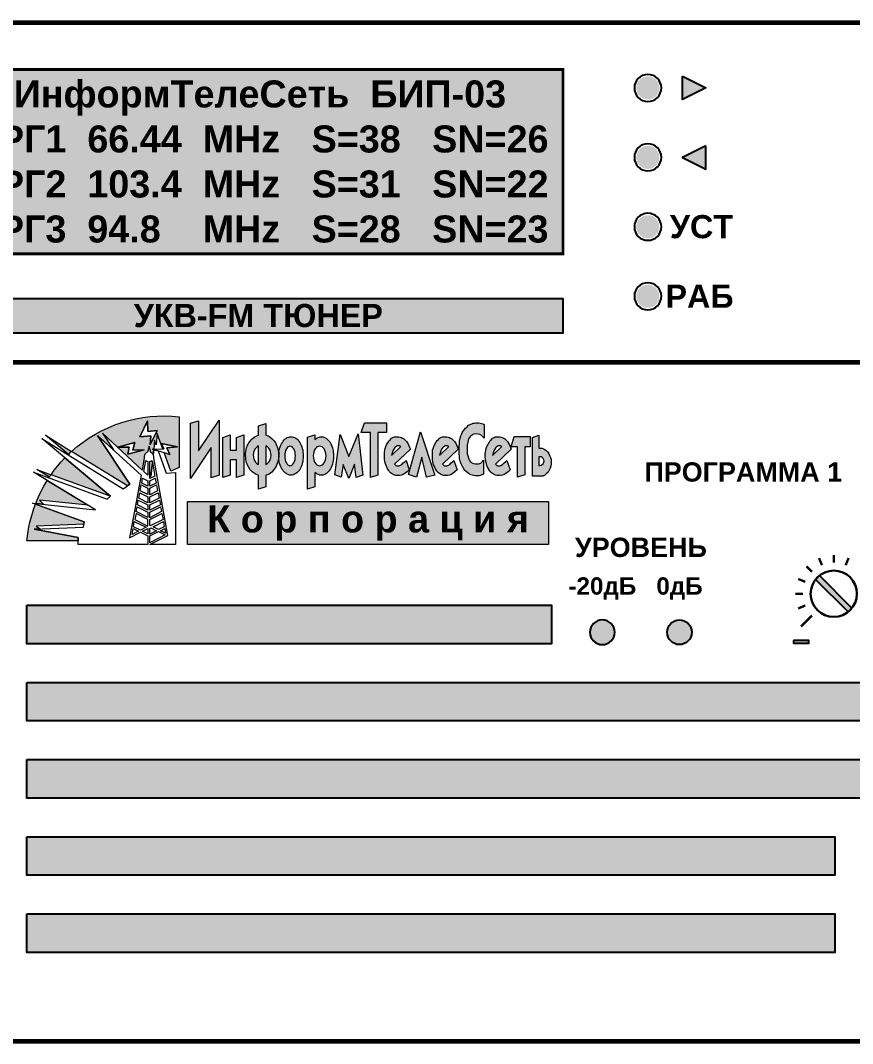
# Model space of a CAD drawing. Header units: millimetres. Extents: x -87434 to 499450, y -468665 to 122144.
# Drawn here: x 105570 to 107368, y 70986 to 73196 of the extents above; entities that cross this region are included whole.
import ezdxf

# ---------------------------------------------------------------- set-up
doc = ezdxf.new("R2010")
doc.units = ezdxf.units.MM
doc.linetypes.add('SOLID', pattern=[0])
doc.layers.add('WIRES', color=7, linetype='SOLID')
doc.styles.add('АРИЭЛЬ', font='txt')

# ---------------------------------------------------------------- blocks, each defined once
blk = doc.blocks.new('*U1230')
h = blk.add_hatch(color=63)
h.set_gradient(color1=(187, 211, 146), color2=(201, 220, 168), rotation=90, one_color=1, tint=0.76, name='INVCYLINDER')
h.paths.add_polyline_path([(42.03, 14.05), (120.03, 14.05), (120.03, 37.95), (42.03, 37.95)])
at = {"true_color": 0x000000}
h = blk.add_hatch(color=18, dxfattribs=at)
edge = h.paths.add_edge_path()
edge.add_arc((131.03, 35.56), 1.5, 0, 180)
edge.add_arc((131.03, 35.56), 1.5, 180, 360)
at = {"lineweight": 25}
h = blk.add_hatch(color=256, dxfattribs=at)
h.dxf.hatch_style = 1
h.paths.add_polyline_path([(135.53, 37.07), (135.53, 34.05), (138.55, 35.56)])
at = {"true_color": 0x000000}
h = blk.add_hatch(color=18, dxfattribs=at)
edge = h.paths.add_edge_path()
edge.add_arc((131.03, 26.56), 1.5, 0, 180)
edge.add_arc((131.03, 26.56), 1.5, 180, 360)
at = {"lineweight": 25}
h = blk.add_hatch(color=256, dxfattribs=at)
h.dxf.hatch_style = 1
h.paths.add_polyline_path([(135.53, 26.56), (138.55, 25.05), (138.55, 28.07)])
at = {"true_color": 0x000000}
h = blk.add_hatch(color=18, dxfattribs=at)
edge = h.paths.add_edge_path()
edge.add_arc((131.03, 17.56), 1.5, 0, 180)
edge.add_arc((131.03, 17.56), 1.5, 180, 360)
h = blk.add_hatch(color=18, dxfattribs=at)
edge = h.paths.add_edge_path()
edge.add_arc((131.03, 8.56), 1.5, 0, 180)
edge.add_arc((131.03, 8.56), 1.5, 180, 360)
at = {"true_color": 0xb3b3b3}
h = blk.add_hatch(color=253, dxfattribs=at)
h.dxf.hatch_style = 1
h.paths.add_polyline_path([(41.03, 8.28), (41.03, 3.79), (120.03, 3.79), (120.03, 8.28)])
at = {"const_width": 0.6}
blk.add_lwpolyline([(0, 0), (482, 0), (482, 44), (0, 44)], close=True, dxfattribs=at)
at = {"lineweight": 25, "const_width": 0.377}
blk.add_lwpolyline([(42.03, 14.05), (120.03, 14.05), (120.03, 37.95), (42.03, 37.95)], close=True, dxfattribs=at)
at = {"color": 18, "true_color": 0x000000}
for points in [[(129.28, 35.56, 1), (132.78, 35.56, 1), (129.28, 35.56)], [(129.28, 26.56, 1), (132.78, 26.56, 1), (129.28, 26.56)], [(129.28, 17.56, 1), (132.78, 17.56, 1), (129.28, 17.56)], [(129.28, 8.56, 1), (132.78, 8.56, 1), (129.28, 8.56)]]:
    blk.add_lwpolyline(points, format="xyb", dxfattribs=at)
at = {"color": 250, "lineweight": 25, "true_color": 0x3b3b3b}
for points in [[(135.53, 37.07), (138.55, 35.56), (138.55, 35.56), (135.53, 34.05)], [(138.55, 28.07), (135.53, 26.56), (135.53, 26.56), (138.55, 25.05)]]:
    blk.add_lwpolyline(points, close=True, dxfattribs=at)
at = {"color": 253, "true_color": 0xb3b3b3}
blk.add_lwpolyline([(41.03, 8.28), (120.03, 8.28), (120.03, 3.79), (41.03, 3.79)], close=True, dxfattribs=at)
at = {"style": 'АРИЭЛЬ'}
for s, insert, char_height, width, attachment_point in [('{\\fArial|b1|i0|c204|p34;     ИнформТелеСеть  БИП-03\\P ПРГ1  66.44  MHz   S=38   SN=26\\P ПРГ2  103.4  MHz   S=31   SN=22\\P ПРГ3  94.8    MHz   S=28   SN=23', (42.03, 26), 3.5, 78, 4), ('{\\fArial|b1|i0|c204|p34;УСТ', (137.98, 17.56), 3, 9.3912, 5), ('{\\fArial|b1|i0|c204|p34;РАБ', (137.73, 8.56), 3, 8.873, 5), ('{\\fArial|b1|i0|c204|p34;УКВ-FM ТЮНЕР', (80.53, 6.04), 3, 79, 5)]:
    blk.add_mtext(s, dxfattribs=dict(at, insert=insert, char_height=char_height, width=width, attachment_point=attachment_point))
blk = doc.blocks.new('*U1231')
blk.add_blockref('*U1230', (0, 0))
blk = doc.blocks.new('*U1241')
h = blk.add_hatch(color=92)
h.set_gradient(color1=(4, 220, 8), color2=(3, 135, 5), rotation=90, one_color=1, tint=0.27, name='INVSPHERICAL')
h.paths.add_polyline_path([(3.2, 1.6, 1), (0, 1.6, 1)])
at = {"color": 92}
blk.add_circle((1.6, 1.6), 1.6, dxfattribs=at)
blk = doc.blocks.new('*U1242')
at = {"layer": 'WIRES', "ltscale": 10}
h = blk.add_hatch(color=256, dxfattribs=at)
h.dxf.hatch_style = 1
h.set_gradient(color1=(184, 50, 5), color2=(251, 135, 96), rotation=45, one_color=1, tint=0.68, name='SPHERICAL')
h.paths.add_polyline_path([(3.2, 1.6, 1), (0, 1.6, 1)])
at = {"color": 32, "true_color": 0xd45d08}
blk.add_circle((1.6, 1.6), 1.6, dxfattribs=at)
blk = doc.blocks.new('*U1246')
h = blk.add_hatch(color=256)
h.dxf.hatch_style = 1
h.paths.add_polyline_path([(3871.34, 3321.57), (3870.85, 3321.05), (3870.39, 3320.51), (3869.96, 3319.96), (3869.55, 3319.39), (3877.22, 3316.59), (3877.24, 3316.59)])
h.paths.add_polyline_path([(3869.05, 3318.65), (3868.62, 3317.92), (3868.24, 3317.19), (3867.89, 3316.43), (3867.56, 3315.67), (3868.57, 3315.56), (3868.05, 3316.1), (3874.32, 3315.45)])
h.paths.add_polyline_path([(3867.53, 3315.56), (3867.32, 3314.99), (3867.13, 3314.42), (3866.97, 3313.82), (3866.8, 3313.22), (3866.67, 3312.62), (3866.56, 3312.02), (3866.48, 3311.43), (3866.39, 3310.8), (3873.06, 3310.8), (3873.06, 3311.26), (3867.35, 3312.32), (3868.16, 3312.35), (3867.62, 3312.73), (3873.79, 3312.98), (3873.85, 3313.27)])
h.paths.add_polyline_path([(3875.59, 3324.48), (3877.65, 3322.6), (3876.21, 3324.78), (3881.35, 3319.99), (3881.62, 3321.57), (3881.62, 3321.7), (3881.62, 3321.81), (3881.65, 3321.89), (3881.7, 3322), (3881.76, 3322.09), (3881.84, 3322.17), (3881.92, 3322.25), (3882.03, 3322.3), (3882.25, 3323.09), (3882.47, 3322.28), (3882.57, 3322.22), (3882.66, 3322.17), (3882.71, 3322.09), (3882.77, 3322), (3882.85, 3322.63), (3882.71, 3322.68), (3882.85, 3322.69), (3882.96, 3323.88), (3883.17, 3323.25), (3883.31, 3324.75), (3884.04, 3322.73), (3884.18, 3322.74), (3883.88, 3323.44), (3885.95, 3323.01), (3884.56, 3322.87), (3884.94, 3322.03), (3884.24, 3322.24), (3885.08, 3319.86), (3886.16, 3320.34), (3886.16, 3326.9), (3885.21, 3326.98), (3884.26, 3327.01), (3883.31, 3326.98), (3882.38, 3326.93), (3881.46, 3326.79), (3880.54, 3326.63), (3879.61, 3326.41), (3878.71, 3326.16), (3877.82, 3325.84), (3876.97, 3325.48), (3876.1, 3325.08), (3875.29, 3324.64), (3874.47, 3324.15), (3873.71, 3323.61), (3872.95, 3323.04), (3872.21, 3322.41), (3879.45, 3317.95), (3879.75, 3318.17)])
h.paths.add_polyline_path([(3878.22, 3322.98), (3880.4, 3323.55), (3880.15, 3322.57), (3881.6, 3322.6), (3879.5, 3322.06), (3879.69, 3322.98)], flags=16)
h.paths.add_polyline_path([(3881.05, 3324.31), (3882.03, 3326.38), (3882.11, 3324.99), (3883.31, 3325.13), (3882.38, 3323.28), (3882.47, 3324.42)], flags=16)
h = blk.add_hatch(color=256)
h.dxf.hatch_style = 1
h.paths.add_polyline_path([(3890.29, 3322.91), (3890.29, 3319), (3891.34, 3319.32), (3891.34, 3326.47), (3888.65, 3322.47), (3888.65, 3326.38), (3887.63, 3326.06), (3887.63, 3318.91)])
h.paths.add_polyline_path([(3894.54, 3324.56), (3893.59, 3324.23), (3893.59, 3322.59), (3892.75, 3322.59), (3892.75, 3324.56), (3891.82, 3324.23), (3891.82, 3319.03), (3892.75, 3319.35), (3892.75, 3321.33), (3893.59, 3321.33), (3893.59, 3319.03), (3894.54, 3319.35)])
h.paths.add_polyline_path([(3898.34, 3319.92), (3898.49, 3320.1), (3898.61, 3320.28), (3898.73, 3320.49), (3898.82, 3320.73), (3898.91, 3320.97), (3898.97, 3321.21), (3899.03, 3321.45), (3899.06, 3321.72), (3899.06, 3321.99), (3899.06, 3322.26), (3899, 3322.53), (3898.91, 3322.88), (3898.79, 3323.21), (3898.64, 3323.54), (3898.43, 3323.81), (3898.19, 3324.05), (3897.95, 3324.26), (3897.68, 3324.41), (3897.38, 3324.53), (3897.38, 3326.03), (3896.43, 3325.73), (3896.43, 3324.53), (3896.22, 3324.44), (3896.01, 3324.35), (3895.83, 3324.23), (3895.65, 3324.08), (3895.5, 3323.93), (3895.35, 3323.75), (3895.2, 3323.54), (3895.08, 3323.33), (3894.99, 3323.12), (3894.9, 3322.88), (3894.84, 3322.65), (3894.78, 3322.38), (3894.75, 3322.14), (3894.75, 3321.87), (3894.78, 3321.6), (3894.81, 3321.33), (3894.9, 3320.97), (3895.02, 3320.61), (3895.2, 3320.31), (3895.38, 3320.04), (3895.62, 3319.77), (3895.86, 3319.59), (3896.13, 3319.41), (3896.43, 3319.32), (3896.43, 3317.5), (3897.38, 3317.8), (3897.38, 3319.32), (3897.59, 3319.38), (3897.8, 3319.47), (3897.98, 3319.59), (3898.16, 3319.74)])
h.paths.add_polyline_path([(3897.38, 3320.7), (3897.38, 3323.12), (3897.59, 3323), (3897.77, 3322.82), (3897.89, 3322.62), (3897.98, 3322.38), (3898.04, 3322.14), (3898.07, 3321.9), (3898.04, 3321.63), (3897.95, 3321.36), (3897.86, 3321.15), (3897.74, 3320.97), (3897.56, 3320.82)], flags=16)
h.paths.add_polyline_path([(3896.43, 3320.7), (3896.22, 3320.85), (3896.07, 3321.03), (3895.92, 3321.21), (3895.83, 3321.45), (3895.77, 3321.69), (3895.74, 3321.96), (3895.77, 3322.23), (3895.86, 3322.47), (3895.95, 3322.68), (3896.1, 3322.85), (3896.25, 3323), (3896.43, 3323.12)], flags=16)
h.paths.add_polyline_path([(3901.78, 3320.07), (3901.87, 3320.25), (3901.96, 3320.43), (3902.05, 3320.64), (3902.11, 3320.85), (3902.17, 3321.09), (3902.2, 3321.33), (3902.23, 3321.57), (3902.23, 3321.84), (3902.23, 3322.08), (3902.2, 3322.32), (3902.17, 3322.56), (3902.11, 3322.79), (3902.05, 3323), (3901.96, 3323.21), (3901.87, 3323.39), (3901.78, 3323.57), (3901.66, 3323.75), (3901.54, 3323.9), (3901.42, 3324.02), (3901.27, 3324.11), (3901.12, 3324.2), (3900.97, 3324.26), (3900.82, 3324.29), (3900.64, 3324.32), (3900.49, 3324.29), (3900.35, 3324.26), (3900.17, 3324.2), (3900.05, 3324.11), (3899.9, 3324.02), (3899.78, 3323.9), (3899.63, 3323.75), (3899.54, 3323.57), (3899.42, 3323.39), (3899.33, 3323.21), (3899.24, 3323), (3899.18, 3322.79), (3899.12, 3322.56), (3899.09, 3322.32), (3899.06, 3322.08), (3899.06, 3321.84), (3899.06, 3321.57), (3899.09, 3321.33), (3899.12, 3321.09), (3899.18, 3320.85), (3899.24, 3320.64), (3899.33, 3320.43), (3899.42, 3320.25), (3899.54, 3320.07), (3899.63, 3319.89), (3899.78, 3319.77), (3899.9, 3319.62), (3900.05, 3319.53), (3900.17, 3319.44), (3900.35, 3319.38), (3900.49, 3319.35), (3900.64, 3319.32), (3900.82, 3319.35), (3900.97, 3319.38), (3901.12, 3319.44), (3901.27, 3319.53), (3901.42, 3319.62), (3901.54, 3319.77), (3901.66, 3319.89)])
h.paths.add_polyline_path([(3900.52, 3320.55), (3900.41, 3320.58), (3900.26, 3320.67), (3900.14, 3320.76), (3900.05, 3320.94), (3899.96, 3321.12), (3899.9, 3321.33), (3899.87, 3321.57), (3899.84, 3321.84), (3899.87, 3322.08), (3899.9, 3322.32), (3899.96, 3322.53), (3900.05, 3322.73), (3900.14, 3322.88), (3900.26, 3323), (3900.41, 3323.06), (3900.52, 3323.09), (3900.67, 3323.06), (3900.82, 3323), (3900.91, 3322.88), (3901.03, 3322.73), (3901.12, 3322.53), (3901.18, 3322.32), (3901.21, 3322.08), (3901.24, 3321.84), (3901.21, 3321.57), (3901.18, 3321.33), (3901.12, 3321.12), (3901.03, 3320.94), (3900.91, 3320.76), (3900.82, 3320.67), (3900.67, 3320.58)], flags=16)
h.paths.add_polyline_path([(3905.52, 3319.8), (3905.64, 3319.98), (3905.76, 3320.13), (3905.85, 3320.34), (3905.94, 3320.55), (3906.03, 3320.76), (3906.09, 3321), (3906.12, 3321.24), (3906.15, 3321.48), (3906.18, 3321.96), (3906.12, 3322.44), (3906.09, 3322.68), (3906.03, 3322.88), (3905.94, 3323.09), (3905.88, 3323.3), (3905.76, 3323.48), (3905.67, 3323.66), (3905.52, 3323.81), (3905.4, 3323.96), (3905.19, 3324.11), (3905.01, 3324.23), (3904.8, 3324.29), (3904.59, 3324.32), (3904.38, 3324.29), (3904.17, 3324.23), (3903.96, 3324.11), (3903.76, 3323.96), (3903.76, 3324.56), (3902.8, 3324.26), (3902.8, 3317.5), (3903.76, 3317.8), (3903.76, 3319.68), (3903.9, 3319.56), (3904.05, 3319.47), (3904.2, 3319.41), (3904.35, 3319.35), (3904.53, 3319.32), (3904.68, 3319.32), (3904.83, 3319.35), (3904.98, 3319.41), (3905.13, 3319.47), (3905.25, 3319.56), (3905.4, 3319.68)])
h.paths.add_polyline_path([(3904.35, 3320.55), (3904.2, 3320.58), (3904.02, 3320.67), (3903.9, 3320.76), (3903.79, 3320.94), (3903.67, 3321.12), (3903.61, 3321.33), (3903.55, 3321.57), (3903.52, 3321.84), (3903.55, 3322.08), (3903.61, 3322.32), (3903.67, 3322.53), (3903.79, 3322.73), (3903.9, 3322.88), (3904.02, 3323), (3904.2, 3323.06), (3904.35, 3323.09), (3904.53, 3323.06), (3904.68, 3323), (3904.83, 3322.88), (3904.95, 3322.73), (3905.04, 3322.53), (3905.13, 3322.32), (3905.16, 3322.08), (3905.19, 3321.84), (3905.16, 3321.57), (3905.13, 3321.33), (3905.04, 3321.12), (3904.95, 3320.94), (3904.83, 3320.76), (3904.68, 3320.67), (3904.53, 3320.58)], flags=16)
h.paths.add_polyline_path([(3909.35, 3324.68), (3908.15, 3321.75), (3907.02, 3324.62), (3906.33, 3319.38), (3907.17, 3319.06), (3907.43, 3320.73), (3908.15, 3318.91), (3908.87, 3320.76), (3909.11, 3319.03), (3909.95, 3319.35)])
h.paths.add_polyline_path([(3911.92, 3324.86), (3913.03, 3324.86), (3913.03, 3326.12), (3910.19, 3326.12), (3909.74, 3324.86), (3910.96, 3324.86), (3910.96, 3319.03), (3911.92, 3319.35)])
h.paths.add_polyline_path([(3916.14, 3322.68), (3916.02, 3322.97), (3915.9, 3323.27), (3915.78, 3323.48), (3915.63, 3323.69), (3915.45, 3323.87), (3915.27, 3324.02), (3915.12, 3324.11), (3914.97, 3324.2), (3914.79, 3324.26), (3914.61, 3324.32), (3914.43, 3324.32), (3914.22, 3324.32), (3914.05, 3324.29), (3913.87, 3324.2), (3913.69, 3324.11), (3913.54, 3323.96), (3913.39, 3323.81), (3913.27, 3323.63), (3913.09, 3323.36), (3912.94, 3323.06), (3912.85, 3322.79), (3912.82, 3322.56), (3912.79, 3322.29), (3912.76, 3322.02), (3912.76, 3321.72), (3912.79, 3321.42), (3912.82, 3321.12), (3912.88, 3320.82), (3912.97, 3320.58), (3913.06, 3320.37), (3913.18, 3320.13), (3913.33, 3319.92), (3913.42, 3319.77), (3913.54, 3319.65), (3913.69, 3319.53), (3913.84, 3319.44), (3913.96, 3319.38), (3914.11, 3319.32), (3914.25, 3319.3), (3914.4, 3319.27), (3914.7, 3319.27), (3914.97, 3319.32), (3915.21, 3319.41), (3915.39, 3319.56), (3915.69, 3319.77), (3915.96, 3320.04), (3915.57, 3321.24), (3915.39, 3321.06), (3915.21, 3320.91), (3915, 3320.73), (3914.76, 3320.58), (3914.64, 3320.52), (3914.49, 3320.52), (3914.37, 3320.52), (3914.25, 3320.58), (3914.16, 3320.67), (3914.08, 3320.76)])
h.paths.add_polyline_path([(3913.66, 3321.87), (3913.75, 3322.2), (3913.87, 3322.5), (3913.99, 3322.71), (3914.11, 3322.91), (3914.19, 3323), (3914.28, 3323.06), (3914.37, 3323.12), (3914.46, 3323.15), (3914.61, 3323.15), (3914.73, 3323.12), (3914.82, 3323.09), (3914.88, 3323.03)], flags=16)
h.paths.add_polyline_path([(3917.46, 3324.95), (3915.9, 3319.41), (3916.92, 3319.06), (3917.6, 3321.66), (3918.23, 3319.06), (3919.31, 3319.32)])
h.paths.add_polyline_path([(3922.33, 3322.68), (3922.24, 3322.97), (3922.12, 3323.27), (3922, 3323.48), (3921.85, 3323.69), (3921.67, 3323.87), (3921.49, 3324.02), (3921.34, 3324.11), (3921.19, 3324.2), (3921.01, 3324.26), (3920.84, 3324.32), (3920.66, 3324.32), (3920.45, 3324.32), (3920.27, 3324.29), (3920.09, 3324.2), (3919.91, 3324.11), (3919.76, 3323.96), (3919.61, 3323.81), (3919.49, 3323.63), (3919.31, 3323.36), (3919.16, 3323.06), (3919.07, 3322.79), (3919.01, 3322.56), (3918.98, 3322.29), (3918.98, 3322.02), (3918.98, 3321.72), (3918.98, 3321.42), (3919.04, 3321.12), (3919.1, 3320.82), (3919.16, 3320.58), (3919.28, 3320.37), (3919.4, 3320.13), (3919.52, 3319.92), (3919.64, 3319.77), (3919.76, 3319.65), (3919.91, 3319.53), (3920.03, 3319.44), (3920.18, 3319.38), (3920.33, 3319.32), (3920.48, 3319.3), (3920.63, 3319.27), (3920.93, 3319.27), (3921.19, 3319.32), (3921.4, 3319.41), (3921.61, 3319.56), (3921.91, 3319.77), (3922.18, 3320.04), (3921.76, 3321.24), (3921.58, 3321.06), (3921.4, 3320.91), (3921.22, 3320.73), (3920.98, 3320.58), (3920.84, 3320.52), (3920.72, 3320.52), (3920.57, 3320.52), (3920.48, 3320.58), (3920.39, 3320.67), (3920.3, 3320.76)])
h.paths.add_polyline_path([(3919.88, 3321.87), (3919.97, 3322.2), (3920.09, 3322.5), (3920.18, 3322.71), (3920.33, 3322.91), (3920.42, 3323), (3920.51, 3323.06), (3920.6, 3323.12), (3920.69, 3323.15), (3920.84, 3323.15), (3920.95, 3323.12), (3921.04, 3323.09), (3921.1, 3323.03)], flags=16)
h.paths.add_polyline_path([(3925.62, 3321.27), (3925.47, 3321.09), (3925.29, 3320.94), (3925.14, 3320.85), (3924.96, 3320.79), (3924.72, 3320.79), (3924.51, 3320.79), (3924.31, 3320.85), (3924.1, 3320.91), (3924.01, 3321), (3923.89, 3321.09), (3923.83, 3321.21), (3923.74, 3321.33), (3923.65, 3321.57), (3923.56, 3321.87), (3923.5, 3322.11), (3923.47, 3322.35), (3923.47, 3322.59), (3923.47, 3322.82), (3923.5, 3323.21), (3923.56, 3323.6), (3923.62, 3323.81), (3923.68, 3324.02), (3923.8, 3324.2), (3923.92, 3324.38), (3924.01, 3324.47), (3924.13, 3324.53), (3924.22, 3324.59), (3924.34, 3324.65), (3924.6, 3324.68), (3924.87, 3324.65), (3925.11, 3324.59), (3925.32, 3324.5), (3925.5, 3324.32), (3925.68, 3324.11), (3925.68, 3325.88), (3925.5, 3325.97), (3925.35, 3326.03), (3925.17, 3326.09), (3924.96, 3326.12), (3924.78, 3326.12), (3924.6, 3326.12), (3924.42, 3326.09), (3924.25, 3326.06), (3924.1, 3326), (3923.95, 3325.94), (3923.68, 3325.79), (3923.47, 3325.61), (3923.26, 3325.43), (3923.08, 3325.19), (3922.9, 3324.95), (3922.78, 3324.68), (3922.66, 3324.41), (3922.57, 3324.11), (3922.51, 3323.75), (3922.48, 3323.42), (3922.45, 3323.06), (3922.45, 3322.71), (3922.45, 3322.41), (3922.45, 3322.08), (3922.48, 3321.78), (3922.51, 3321.48), (3922.6, 3321.15), (3922.72, 3320.79), (3922.87, 3320.46), (3923.05, 3320.16), (3923.2, 3319.95), (3923.38, 3319.77), (3923.56, 3319.62), (3923.77, 3319.47), (3923.95, 3319.38), (3924.13, 3319.32), (3924.34, 3319.3), (3924.51, 3319.24), (3924.78, 3319.24), (3925.05, 3319.24), (3925.32, 3319.35), (3925.62, 3319.47)])
h.paths.add_polyline_path([(3929.06, 3320.04), (3928.64, 3321.24), (3928.46, 3321.06), (3928.28, 3320.91), (3928.07, 3320.73), (3927.86, 3320.58), (3927.72, 3320.52), (3927.6, 3320.52), (3927.45, 3320.52), (3927.33, 3320.58), (3927.24, 3320.67), (3927.18, 3320.76), (3929.21, 3322.68), (3929.12, 3322.97), (3928.97, 3323.27), (3928.85, 3323.48), (3928.7, 3323.69), (3928.55, 3323.87), (3928.37, 3324.02), (3928.22, 3324.11), (3928.04, 3324.2), (3927.89, 3324.26), (3927.72, 3324.32), (3927.51, 3324.32), (3927.33, 3324.32), (3927.12, 3324.29), (3926.97, 3324.2), (3926.79, 3324.11), (3926.64, 3323.96), (3926.49, 3323.81), (3926.37, 3323.63), (3926.19, 3323.36), (3926.04, 3323.06), (3925.95, 3322.79), (3925.89, 3322.56), (3925.86, 3322.29), (3925.83, 3322.02), (3925.83, 3321.72), (3925.86, 3321.42), (3925.89, 3321.12), (3925.98, 3320.82), (3926.04, 3320.58), (3926.13, 3320.37), (3926.25, 3320.13), (3926.4, 3319.92), (3926.52, 3319.77), (3926.64, 3319.65), (3926.76, 3319.53), (3926.91, 3319.44), (3927.06, 3319.38), (3927.18, 3319.32), (3927.33, 3319.3), (3927.48, 3319.27), (3927.77, 3319.27), (3928.07, 3319.32), (3928.28, 3319.41), (3928.49, 3319.56), (3928.79, 3319.77)])
h.paths.add_polyline_path([(3926.76, 3321.87), (3926.85, 3322.2), (3926.94, 3322.5), (3927.06, 3322.71), (3927.21, 3322.91), (3927.27, 3323), (3927.36, 3323.06), (3927.45, 3323.12), (3927.57, 3323.15), (3927.69, 3323.15), (3927.83, 3323.12), (3927.89, 3323.09), (3927.98, 3323.03)], flags=16)
h.paths.add_polyline_path([(3930.98, 3323), (3931.66, 3323), (3931.66, 3324.35), (3929.57, 3324.35), (3929.18, 3323), (3930.02, 3323), (3930.02, 3319.09), (3930.98, 3319.38)])
h.paths.add_polyline_path([(3933.97, 3319.74), (3934.12, 3319.98), (3934.24, 3320.22), (3934.33, 3320.49), (3934.39, 3320.79), (3934.39, 3321.06), (3934.36, 3321.36), (3934.3, 3321.63), (3934.18, 3321.9), (3934.06, 3322.14), (3933.88, 3322.35), (3933.67, 3322.56), (3933.46, 3322.71), (3933.19, 3322.85), (3932.77, 3322.85), (3932.77, 3324.5), (3931.96, 3324.23), (3931.96, 3319.21), (3933.31, 3319.21), (3933.55, 3319.35), (3933.76, 3319.53)])
h.paths.add_polyline_path([(3932.77, 3320.58), (3932.77, 3321.72), (3932.92, 3321.72), (3933.1, 3321.69), (3933.22, 3321.6), (3933.34, 3321.48), (3933.43, 3321.33), (3933.46, 3321.15), (3933.43, 3321), (3933.34, 3320.82), (3933.22, 3320.7), (3933.1, 3320.61), (3932.92, 3320.58)], flags=16)
h = blk.add_hatch(color=256)
h.dxf.hatch_style = 1
h.paths.add_polyline_path([(3868.84, 3324.51), (3871.81, 3322.03), (3872, 3322.22), (3872.21, 3322.41)])
h.paths.add_polyline_path([(3867.7, 3320.07), (3869.33, 3319.09), (3869.44, 3319.26), (3869.55, 3319.39)])
h = blk.add_hatch(color=256)
h.dxf.hatch_style = 1
h.paths.add_polyline_path([(3934.02, 3310.34), (3887.25, 3310.34), (3887.25, 3315.91), (3934.02, 3315.91)])
at = {"lineweight": 0}
for points in [[(3886.16, 3320.34), (3885.08, 3319.86), (3884.23, 3322.25), (3884.94, 3322.03), (3884.56, 3322.87), (3885.95, 3323.01), (3883.88, 3323.44), (3884.18, 3322.74), (3884.04, 3322.71), (3883.31, 3324.75), (3883.17, 3323.25), (3882.96, 3323.88), (3882.85, 3322.68), (3882.71, 3322.68), (3882.85, 3322.63), (3882.77, 3322), (3882.71, 3322.09), (3882.66, 3322.17), (3882.57, 3322.22), (3882.47, 3322.28), (3882.25, 3323.09), (3882.03, 3322.3), (3881.92, 3322.25), (3881.84, 3322.17), (3881.76, 3322.09), (3881.7, 3322), (3881.65, 3321.89), (3881.62, 3321.81), (3881.62, 3321.7), (3881.62, 3321.57), (3881.35, 3319.99), (3876.21, 3324.78), (3877.65, 3322.6), (3875.59, 3324.48), (3879.75, 3318.17), (3879.45, 3317.95), (3872.21, 3322.41), (3872.95, 3323.04), (3873.71, 3323.61), (3874.47, 3324.15), (3875.29, 3324.64), (3876.1, 3325.08), (3876.97, 3325.48), (3877.82, 3325.84), (3878.71, 3326.16), (3879.61, 3326.41), (3880.54, 3326.63), (3881.46, 3326.79), (3882.38, 3326.93), (3883.31, 3326.98), (3884.26, 3327.01), (3885.21, 3326.98), (3886.16, 3326.9), (3886.16, 3320.34)], [(3882.38, 3323.28), (3882.47, 3324.42), (3881.05, 3324.31), (3882.03, 3326.38), (3882.11, 3324.99), (3883.31, 3325.13), (3882.38, 3323.28)], [(3882.11, 3324.99), (3882.03, 3326.38), (3881.05, 3324.31), (3882.47, 3324.42), (3882.38, 3323.28), (3883.31, 3325.13), (3882.11, 3324.99)], [(3891.34, 3319.32), (3890.29, 3319), (3890.29, 3322.91), (3887.63, 3318.91), (3887.63, 3326.06), (3888.65, 3326.38), (3888.65, 3322.47), (3891.34, 3326.47), (3891.34, 3319.32)], [(3897.38, 3317.8), (3896.43, 3317.5), (3896.43, 3319.32), (3896.13, 3319.41), (3895.86, 3319.59), (3895.62, 3319.77), (3895.38, 3320.04), (3895.2, 3320.31), (3895.02, 3320.61), (3894.9, 3320.97), (3894.81, 3321.33), (3894.78, 3321.6), (3894.75, 3321.87), (3894.75, 3322.14), (3894.78, 3322.38), (3894.84, 3322.65), (3894.9, 3322.88), (3894.99, 3323.12), (3895.08, 3323.33), (3895.2, 3323.54), (3895.35, 3323.75), (3895.5, 3323.93), (3895.65, 3324.08), (3895.83, 3324.23), (3896.01, 3324.35), (3896.22, 3324.44), (3896.43, 3324.53), (3896.43, 3325.73), (3897.38, 3326.03), (3897.38, 3324.53), (3897.68, 3324.41), (3897.95, 3324.26), (3898.19, 3324.05), (3898.43, 3323.81), (3898.64, 3323.54), (3898.79, 3323.21), (3898.91, 3322.88), (3899, 3322.53), (3899.06, 3322.26), (3899.06, 3321.99), (3899.06, 3321.72), (3899.03, 3321.45), (3898.97, 3321.21), (3898.91, 3320.97), (3898.82, 3320.73), (3898.73, 3320.49), (3898.61, 3320.28), (3898.49, 3320.1), (3898.34, 3319.92), (3898.16, 3319.74), (3897.98, 3319.59), (3897.8, 3319.47), (3897.59, 3319.38), (3897.38, 3319.32), (3897.38, 3317.8)], [(3911.92, 3319.35), (3910.96, 3319.03), (3910.96, 3324.86), (3909.74, 3324.86), (3910.19, 3326.12), (3913.03, 3326.12), (3913.03, 3324.86), (3911.92, 3324.86), (3911.92, 3319.35)], [(3925.62, 3319.47), (3925.32, 3319.35), (3925.05, 3319.24), (3924.78, 3319.24), (3924.51, 3319.24), (3924.34, 3319.3), (3924.13, 3319.32), (3923.95, 3319.38), (3923.77, 3319.47), (3923.56, 3319.62), (3923.38, 3319.77), (3923.2, 3319.95), (3923.05, 3320.16), (3922.87, 3320.46), (3922.72, 3320.79), (3922.6, 3321.15), (3922.51, 3321.48), (3922.48, 3321.78), (3922.45, 3322.08), (3922.45, 3322.41), (3922.45, 3322.71), (3922.45, 3323.06), (3922.48, 3323.42), (3922.51, 3323.75), (3922.57, 3324.11), (3922.66, 3324.41), (3922.78, 3324.68), (3922.9, 3324.95), (3923.08, 3325.19), (3923.26, 3325.43), (3923.47, 3325.61), (3923.68, 3325.79), (3923.95, 3325.94), (3924.1, 3326), (3924.25, 3326.06), (3924.42, 3326.09), (3924.6, 3326.12), (3924.78, 3326.12), (3924.96, 3326.12), (3925.17, 3326.09), (3925.35, 3326.03), (3925.5, 3325.97), (3925.68, 3325.88), (3925.68, 3324.11), (3925.5, 3324.32), (3925.32, 3324.5), (3925.11, 3324.59), (3924.87, 3324.65), (3924.6, 3324.68), (3924.34, 3324.65), (3924.22, 3324.59), (3924.13, 3324.53), (3924.01, 3324.47), (3923.92, 3324.38), (3923.8, 3324.2), (3923.68, 3324.02), (3923.62, 3323.81), (3923.56, 3323.6), (3923.5, 3323.21), (3923.47, 3322.82), (3923.47, 3322.59), (3923.47, 3322.35), (3923.5, 3322.11), (3923.56, 3321.87), (3923.65, 3321.57), (3923.74, 3321.33), (3923.83, 3321.21), (3923.89, 3321.09), (3924.01, 3321), (3924.1, 3320.91), (3924.31, 3320.85), (3924.51, 3320.79), (3924.72, 3320.79), (3924.96, 3320.79), (3925.14, 3320.85), (3925.29, 3320.94), (3925.47, 3321.09), (3925.62, 3321.27), (3925.62, 3319.47)], [(3879.72, 3311.21), (3881.13, 3311.94), (3882.09, 3311.45), (3882.09, 3310.34), (3873.06, 3310.34), (3873.06, 3311.26), (3867.35, 3312.32), (3873.74, 3312.57), (3873.85, 3313.27), (3867.16, 3315.69), (3875.31, 3314.85), (3867.29, 3319.72), (3876.81, 3316.24), (3877.24, 3316.59), (3868.35, 3324.1), (3878.88, 3317.54), (3879.75, 3318.17), (3875.59, 3324.48), (3881.22, 3319.31), (3879.72, 3311.21)], [(3872.21, 3322.41), (3872, 3322.22), (3871.81, 3322.03), (3868.84, 3324.51), (3872.21, 3322.41)], [(3892.75, 3319.35), (3891.82, 3319.03), (3891.82, 3324.23), (3892.75, 3324.56), (3892.75, 3322.59), (3893.59, 3322.59), (3893.59, 3324.23), (3894.54, 3324.56), (3894.54, 3319.35), (3893.59, 3319.03), (3893.59, 3321.33), (3892.75, 3321.33), (3892.75, 3319.35)], [(3899.06, 3321.84), (3899.06, 3322.08), (3899.09, 3322.32), (3899.12, 3322.56), (3899.18, 3322.79), (3899.24, 3323), (3899.33, 3323.21), (3899.42, 3323.39), (3899.54, 3323.57), (3899.63, 3323.75), (3899.78, 3323.9), (3899.9, 3324.02), (3900.05, 3324.11), (3900.17, 3324.2), (3900.35, 3324.26), (3900.49, 3324.29), (3900.64, 3324.32), (3900.82, 3324.29), (3900.97, 3324.26), (3901.12, 3324.2), (3901.27, 3324.11), (3901.42, 3324.02), (3901.54, 3323.9), (3901.66, 3323.75), (3901.78, 3323.57), (3901.87, 3323.39), (3901.96, 3323.21), (3902.05, 3323), (3902.11, 3322.79), (3902.17, 3322.56), (3902.2, 3322.32), (3902.23, 3322.08), (3902.23, 3321.84), (3902.23, 3321.57), (3902.2, 3321.33), (3902.17, 3321.09), (3902.11, 3320.85), (3902.05, 3320.64), (3901.96, 3320.43), (3901.87, 3320.25), (3901.78, 3320.07), (3901.66, 3319.89), (3901.54, 3319.77), (3901.42, 3319.62), (3901.27, 3319.53), (3901.12, 3319.44), (3900.97, 3319.38), (3900.82, 3319.35), (3900.64, 3319.32), (3900.49, 3319.35), (3900.35, 3319.38), (3900.17, 3319.44), (3900.05, 3319.53), (3899.9, 3319.62), (3899.78, 3319.77), (3899.63, 3319.89), (3899.54, 3320.07), (3899.42, 3320.25), (3899.33, 3320.43), (3899.24, 3320.64), (3899.18, 3320.85), (3899.12, 3321.09), (3899.09, 3321.33), (3899.06, 3321.57), (3899.06, 3321.84)], [(3903.76, 3317.8), (3902.8, 3317.5), (3902.8, 3324.26), (3903.76, 3324.56), (3903.76, 3323.96), (3903.96, 3324.11), (3904.17, 3324.23), (3904.38, 3324.29), (3904.59, 3324.32), (3904.8, 3324.29), (3905.01, 3324.23), (3905.19, 3324.11), (3905.4, 3323.96), (3905.52, 3323.81), (3905.67, 3323.66), (3905.76, 3323.48), (3905.88, 3323.3), (3905.94, 3323.09), (3906.03, 3322.88), (3906.09, 3322.68), (3906.12, 3322.44), (3906.18, 3321.96), (3906.15, 3321.48), (3906.12, 3321.24), (3906.09, 3321), (3906.03, 3320.76), (3905.94, 3320.55), (3905.85, 3320.34), (3905.76, 3320.13), (3905.64, 3319.98), (3905.52, 3319.8), (3905.4, 3319.68), (3905.25, 3319.56), (3905.13, 3319.47), (3904.98, 3319.41), (3904.83, 3319.35), (3904.68, 3319.32), (3904.53, 3319.32), (3904.35, 3319.35), (3904.2, 3319.41), (3904.05, 3319.47), (3903.9, 3319.56), (3903.76, 3319.68), (3903.76, 3317.8)], [(3909.95, 3319.35), (3909.11, 3319.03), (3908.87, 3320.76), (3908.15, 3318.91), (3907.43, 3320.73), (3907.17, 3319.06), (3906.33, 3319.38), (3907.02, 3324.62), (3908.15, 3321.75), (3909.35, 3324.68), (3909.95, 3319.35)], [(3915.57, 3321.24), (3915.96, 3320.04), (3915.69, 3319.77), (3915.39, 3319.56), (3915.21, 3319.41), (3914.97, 3319.32), (3914.7, 3319.27), (3914.4, 3319.27), (3914.25, 3319.3), (3914.11, 3319.32), (3913.96, 3319.38), (3913.84, 3319.44), (3913.69, 3319.53), (3913.54, 3319.65), (3913.42, 3319.77), (3913.33, 3319.92), (3913.18, 3320.13), (3913.06, 3320.37), (3912.97, 3320.58), (3912.88, 3320.82), (3912.82, 3321.12), (3912.79, 3321.42), (3912.76, 3321.72), (3912.76, 3322.02), (3912.79, 3322.29), (3912.82, 3322.56), (3912.85, 3322.79), (3912.94, 3323.06), (3913.09, 3323.36), (3913.27, 3323.63), (3913.39, 3323.81), (3913.54, 3323.96), (3913.69, 3324.11), (3913.87, 3324.2), (3914.05, 3324.29), (3914.22, 3324.32), (3914.43, 3324.32), (3914.61, 3324.32), (3914.79, 3324.26), (3914.97, 3324.2), (3915.12, 3324.11), (3915.27, 3324.02), (3915.45, 3323.87), (3915.63, 3323.69), (3915.78, 3323.48), (3915.9, 3323.27), (3916.02, 3322.97), (3916.14, 3322.68), (3914.08, 3320.76), (3914.16, 3320.67), (3914.25, 3320.58), (3914.37, 3320.52), (3914.49, 3320.52), (3914.64, 3320.52), (3914.76, 3320.58), (3915, 3320.73), (3915.21, 3320.91), (3915.39, 3321.06), (3915.57, 3321.24)], [(3916.92, 3319.06), (3915.9, 3319.41), (3917.46, 3324.95), (3919.31, 3319.32), (3918.23, 3319.06), (3917.6, 3321.66), (3916.92, 3319.06)], [(3920.3, 3320.76), (3920.39, 3320.67), (3920.48, 3320.58), (3920.57, 3320.52), (3920.72, 3320.52), (3920.84, 3320.52), (3920.98, 3320.58), (3921.22, 3320.73), (3921.4, 3320.91), (3921.58, 3321.06), (3921.76, 3321.24), (3922.18, 3320.04), (3921.91, 3319.77), (3921.61, 3319.56), (3921.4, 3319.41), (3921.19, 3319.32), (3920.93, 3319.27), (3920.63, 3319.27), (3920.48, 3319.3), (3920.33, 3319.32), (3920.18, 3319.38), (3920.03, 3319.44), (3919.91, 3319.53), (3919.76, 3319.65), (3919.64, 3319.77), (3919.52, 3319.92), (3919.4, 3320.13), (3919.28, 3320.37), (3919.16, 3320.58), (3919.1, 3320.82), (3919.04, 3321.12), (3918.98, 3321.42), (3918.98, 3321.72), (3918.98, 3322.02), (3918.98, 3322.29), (3919.01, 3322.56), (3919.07, 3322.79), (3919.16, 3323.06), (3919.31, 3323.36), (3919.49, 3323.63), (3919.61, 3323.81), (3919.76, 3323.96), (3919.91, 3324.11), (3920.09, 3324.2), (3920.27, 3324.29), (3920.45, 3324.32), (3920.66, 3324.32), (3920.84, 3324.32), (3921.01, 3324.26), (3921.19, 3324.2), (3921.34, 3324.11), (3921.49, 3324.02), (3921.67, 3323.87), (3921.85, 3323.69), (3922, 3323.48), (3922.12, 3323.27), (3922.24, 3322.97), (3922.33, 3322.68), (3920.3, 3320.76)], [(3927.18, 3320.76), (3927.24, 3320.67), (3927.33, 3320.58), (3927.45, 3320.52), (3927.6, 3320.52), (3927.72, 3320.52), (3927.86, 3320.58), (3928.07, 3320.73), (3928.28, 3320.91), (3928.46, 3321.06), (3928.64, 3321.24), (3929.06, 3320.04), (3928.79, 3319.77), (3928.49, 3319.56), (3928.28, 3319.41), (3928.07, 3319.32), (3927.77, 3319.27), (3927.48, 3319.27), (3927.33, 3319.3), (3927.18, 3319.32), (3927.06, 3319.38), (3926.91, 3319.44), (3926.76, 3319.53), (3926.64, 3319.65), (3926.52, 3319.77), (3926.4, 3319.92), (3926.25, 3320.13), (3926.13, 3320.37), (3926.04, 3320.58), (3925.98, 3320.82), (3925.89, 3321.12), (3925.86, 3321.42), (3925.83, 3321.72), (3925.83, 3322.02), (3925.86, 3322.29), (3925.89, 3322.56), (3925.95, 3322.79), (3926.04, 3323.06), (3926.19, 3323.36), (3926.37, 3323.63), (3926.49, 3323.81), (3926.64, 3323.96), (3926.79, 3324.11), (3926.97, 3324.2), (3927.12, 3324.29), (3927.33, 3324.32), (3927.51, 3324.32), (3927.72, 3324.32), (3927.89, 3324.26), (3928.04, 3324.2), (3928.22, 3324.11), (3928.37, 3324.02), (3928.55, 3323.87), (3928.7, 3323.69), (3928.85, 3323.48), (3928.97, 3323.27), (3929.12, 3322.97), (3929.21, 3322.68), (3927.18, 3320.76)], [(3930.98, 3319.38), (3930.02, 3319.09), (3930.02, 3323), (3929.18, 3323), (3929.57, 3324.35), (3931.66, 3324.35), (3931.66, 3323), (3930.98, 3323), (3930.98, 3319.38)], [(3934.39, 3321.06), (3934.39, 3320.79), (3934.33, 3320.49), (3934.24, 3320.22), (3934.12, 3319.98), (3933.97, 3319.74), (3933.76, 3319.53), (3933.55, 3319.35), (3933.31, 3319.21), (3931.96, 3319.21), (3931.96, 3324.23), (3932.77, 3324.5), (3932.77, 3322.85), (3933.19, 3322.85), (3933.46, 3322.71), (3933.67, 3322.56), (3933.88, 3322.35), (3934.06, 3322.14), (3934.18, 3321.9), (3934.3, 3321.63), (3934.36, 3321.36), (3934.39, 3321.06)], [(3879.5, 3322.06), (3879.69, 3322.98), (3878.22, 3322.98), (3880.4, 3323.55), (3880.15, 3322.57), (3881.6, 3322.6), (3879.5, 3322.06)], [(3880.15, 3322.57), (3880.4, 3323.55), (3878.22, 3322.98), (3879.69, 3322.98), (3879.5, 3322.06), (3881.6, 3322.6), (3880.15, 3322.57)], [(3884.94, 3322.03), (3882.71, 3322.68), (3884.18, 3322.74), (3883.88, 3323.44), (3885.95, 3323.01), (3884.56, 3322.87), (3884.94, 3322.03)], [(3884.94, 3322.03), (3882.71, 3322.68), (3884.18, 3322.74), (3883.88, 3323.44), (3885.95, 3323.01), (3884.56, 3322.87), (3884.94, 3322.03)], [(3896.43, 3323.12), (3896.25, 3323), (3896.1, 3322.85), (3895.95, 3322.68), (3895.86, 3322.47), (3895.77, 3322.23), (3895.74, 3321.96), (3895.77, 3321.69), (3895.83, 3321.45), (3895.92, 3321.21), (3896.07, 3321.03), (3896.22, 3320.85), (3896.43, 3320.7), (3896.43, 3323.12)], [(3897.38, 3320.7), (3897.56, 3320.82), (3897.74, 3320.97), (3897.86, 3321.15), (3897.95, 3321.36), (3898.04, 3321.63), (3898.07, 3321.9), (3898.04, 3322.14), (3897.98, 3322.38), (3897.89, 3322.62), (3897.77, 3322.82), (3897.59, 3323), (3897.38, 3323.12), (3897.38, 3320.7)], [(3900.52, 3320.55), (3900.67, 3320.58), (3900.82, 3320.67), (3900.91, 3320.76), (3901.03, 3320.94), (3901.12, 3321.12), (3901.18, 3321.33), (3901.21, 3321.57), (3901.24, 3321.84), (3901.21, 3322.08), (3901.18, 3322.32), (3901.12, 3322.53), (3901.03, 3322.73), (3900.91, 3322.88), (3900.82, 3323), (3900.67, 3323.06), (3900.52, 3323.09), (3900.41, 3323.06), (3900.26, 3323), (3900.14, 3322.88), (3900.05, 3322.73), (3899.96, 3322.53), (3899.9, 3322.32), (3899.87, 3322.08), (3899.84, 3321.84), (3899.87, 3321.57), (3899.9, 3321.33), (3899.96, 3321.12), (3900.05, 3320.94), (3900.14, 3320.76), (3900.26, 3320.67), (3900.41, 3320.58), (3900.52, 3320.55)], [(3904.35, 3320.55), (3904.53, 3320.58), (3904.68, 3320.67), (3904.83, 3320.76), (3904.95, 3320.94), (3905.04, 3321.12), (3905.13, 3321.33), (3905.16, 3321.57), (3905.19, 3321.84), (3905.16, 3322.08), (3905.13, 3322.32), (3905.04, 3322.53), (3904.95, 3322.73), (3904.83, 3322.88), (3904.68, 3323), (3904.53, 3323.06), (3904.35, 3323.09), (3904.2, 3323.06), (3904.02, 3323), (3903.9, 3322.88), (3903.79, 3322.73), (3903.67, 3322.53), (3903.61, 3322.32), (3903.55, 3322.08), (3903.52, 3321.84), (3903.55, 3321.57), (3903.61, 3321.33), (3903.67, 3321.12), (3903.79, 3320.94), (3903.9, 3320.76), (3904.02, 3320.67), (3904.2, 3320.58), (3904.35, 3320.55)], [(3914.88, 3323.03), (3914.82, 3323.09), (3914.73, 3323.12), (3914.61, 3323.15), (3914.46, 3323.15), (3914.37, 3323.12), (3914.28, 3323.06), (3914.19, 3323), (3914.11, 3322.91), (3913.99, 3322.71), (3913.87, 3322.5), (3913.75, 3322.2), (3913.66, 3321.87), (3914.88, 3323.03)], [(3921.1, 3323.03), (3921.04, 3323.09), (3920.95, 3323.12), (3920.84, 3323.15), (3920.69, 3323.15), (3920.6, 3323.12), (3920.51, 3323.06), (3920.42, 3323), (3920.33, 3322.91), (3920.18, 3322.71), (3920.09, 3322.5), (3919.97, 3322.2), (3919.88, 3321.87), (3921.1, 3323.03)], [(3927.98, 3323.03), (3927.89, 3323.09), (3927.83, 3323.12), (3927.69, 3323.15), (3927.57, 3323.15), (3927.45, 3323.12), (3927.36, 3323.06), (3927.27, 3323), (3927.21, 3322.91), (3927.06, 3322.71), (3926.94, 3322.5), (3926.85, 3322.2), (3926.76, 3321.87), (3927.98, 3323.03)], [(3932.77, 3320.58), (3932.92, 3320.58), (3933.1, 3320.61), (3933.22, 3320.7), (3933.34, 3320.82), (3933.43, 3321), (3933.46, 3321.15), (3933.43, 3321.33), (3933.34, 3321.48), (3933.22, 3321.6), (3933.1, 3321.69), (3932.92, 3321.72), (3932.77, 3321.72), (3932.77, 3320.58)], [(3877.24, 3316.59), (3877.22, 3316.59), (3869.55, 3319.39), (3869.96, 3319.96), (3870.39, 3320.51), (3870.85, 3321.05), (3871.34, 3321.57), (3877.24, 3316.59)], [(3882.09, 3319.31), (3881.57, 3319.8), (3881.84, 3321.24), (3881.95, 3321.16), (3882.09, 3321.11), (3882.09, 3319.31)], [(3882.49, 3319.2), (3882.36, 3319.15), (3882.36, 3321.11), (3882.49, 3321.16), (3882.63, 3321.24), (3882.68, 3321.02), (3882.49, 3319.2)], [(3883.01, 3319.2), (3882.36, 3318.88), (3882.36, 3319.15), (3882.49, 3319.2), (3882.68, 3321.02), (3883.01, 3319.2)], [(3869.33, 3319.09), (3867.7, 3320.07), (3869.55, 3319.39), (3869.44, 3319.26), (3869.33, 3319.09)], [(3874.36, 3315.45), (3868.05, 3316.1), (3868.57, 3315.56), (3867.56, 3315.67), (3867.89, 3316.43), (3868.24, 3317.19), (3868.62, 3317.92), (3869.06, 3318.66), (3874.36, 3315.45)], [(3882.09, 3316.81), (3881.11, 3317.3), (3881.24, 3318.09), (3882.09, 3317.65), (3882.09, 3316.81)], [(3882.09, 3317.9), (3881.3, 3318.31), (3881.41, 3318.96), (3882.09, 3318.6), (3882.09, 3317.9)], [(3882.36, 3317.9), (3882.36, 3318.6), (3883.06, 3318.96), (3883.17, 3318.31), (3882.36, 3317.9)], [(3882.36, 3316.78), (3882.36, 3317.63), (3883.23, 3318.09), (3883.36, 3317.3), (3882.36, 3316.78)], [(3882.09, 3315.75), (3880.92, 3316.35), (3881.05, 3317.05), (3882.09, 3316.54), (3882.09, 3315.75)], [(3882.36, 3315.75), (3882.36, 3316.54), (3883.42, 3317.05), (3883.55, 3316.35), (3882.36, 3315.75)], [(3873.79, 3312.98), (3867.62, 3312.73), (3868.16, 3312.35), (3867.35, 3312.32), (3873.06, 3311.26), (3873.06, 3310.8), (3866.39, 3310.8), (3866.48, 3311.43), (3866.56, 3312.02), (3866.67, 3312.62), (3866.8, 3313.22), (3866.97, 3313.82), (3867.13, 3314.42), (3867.32, 3314.99), (3867.54, 3315.59), (3873.85, 3313.27), (3873.79, 3312.98)], [(3882.09, 3313.85), (3880.59, 3314.61), (3880.73, 3315.23), (3882.09, 3314.55), (3882.09, 3313.85)], [(3882.09, 3314.8), (3880.75, 3315.48), (3880.86, 3316.1), (3882.09, 3315.48), (3882.09, 3314.8)], [(3882.36, 3314.8), (3882.36, 3315.48), (3883.61, 3316.1), (3883.72, 3315.48), (3882.36, 3314.8)], [(3882.36, 3313.82), (3882.36, 3314.53), (3883.74, 3315.23), (3883.88, 3314.61), (3882.36, 3313.82)], [(3934.02, 3310.34), (3887.25, 3310.34), (3887.25, 3315.91), (3934.02, 3315.91), (3934.02, 3310.34)], [(3880.56, 3314.36), (3880.4, 3313.57), (3882.09, 3312.7), (3882.09, 3313.57), (3880.56, 3314.36)], [(3882.49, 3312.79), (3882.38, 3312.81), (3882.36, 3312.81), (3882.36, 3313.57), (3883.91, 3314.36), (3884.07, 3313.57), (3882.49, 3312.79)], [(3880.89, 3312.08), (3880.05, 3311.64), (3880.18, 3312.43), (3880.89, 3312.08)], [(3881.87, 3312.57), (3881.13, 3312.19), (3880.24, 3312.65), (3880.34, 3313.33), (3881.87, 3312.57)], [(3882.09, 3311.72), (3881.41, 3312.08), (3882.09, 3312.4), (3882.09, 3311.72)], [(3882.36, 3311.7), (3882.36, 3312.43), (3882.49, 3312.51), (3883.23, 3312.13), (3882.36, 3311.7)], [(3883.47, 3312.27), (3882.77, 3312.65), (3884.12, 3313.33), (3884.23, 3312.65), (3883.47, 3312.27)], [(3884.4, 3311.81), (3883.74, 3312.13), (3884.29, 3312.43), (3884.4, 3311.81)], [(3882.36, 3310.58), (3882.36, 3311.45), (3883.47, 3312.02), (3884.32, 3311.59), (3882.36, 3310.58)]]:
    blk.add_lwpolyline(points, close=True, dxfattribs=at)
blk.add_lwpolyline([(3885.67, 3310.34), (3882.36, 3310.34), (3884.7, 3311.51), (3882.85, 3321.57), (3882.85, 3321.68), (3882.85, 3321.79), (3882.82, 3321.89), (3882.77, 3322), (3882.85, 3322.63), (3883.44, 3322.47), (3884.45, 3319.58), (3885.67, 3319.69), (3885.67, 3310.34)], dxfattribs=at)
at = {"color": 255, "insert": (3910.64, 3313.13), "char_height": 3.5, "width": 46.7692, "attachment_point": 5, "style": 'АРИЭЛЬ'}
blk.add_mtext('{\\fArial|b1|i0|c204|p34;К о р п о р а ц и я', dxfattribs=at)
blk = doc.blocks.new('*U1250')
h = blk.add_hatch(color=256)
h.dxf.hatch_style = 1
h.set_gradient(color1=(51, 51, 51), color2=(41, 41, 41), rotation=45, tint=0.51, name='CYLINDER')
h.paths.add_polyline_path([(156.98, 55.65, 0.059132), (157.48, 56.15), (153.27, 60.36, 0.059132), (152.77, 59.86)])
at = {"true_color": 0xb3b3b3}
h = blk.add_hatch(color=253, dxfattribs=at)
h.dxf.hatch_style = 1
h.paths.add_polyline_path([(118.52, 51.5), (118.52, 56.5), (50.5, 56.5), (50.5, 51.5)])
h = blk.add_hatch(color=256)
h.dxf.hatch_style = 1
h.paths.add_polyline_path([(149.88, 51.93), (149.88, 51.6), (151.88, 51.6), (151.88, 51.93)])
h = blk.add_hatch(color=253, dxfattribs=at)
h.dxf.hatch_style = 1
h.paths.add_polyline_path([(50.5, 46.5), (50.5, 41.51), (394.5, 41.51), (394.5, 46.5)])
h = blk.add_hatch(color=253, dxfattribs=at)
h.dxf.hatch_style = 1
h.paths.add_polyline_path([(50.5, 36.5), (50.5, 31.51), (252.94, 31.51), (252.94, 36.5)])
h = blk.add_hatch(color=253, dxfattribs=at)
h.dxf.hatch_style = 1
h.paths.add_polyline_path([(155.26, 21.51), (155.26, 26.5), (50.5, 26.5), (50.5, 21.51)])
h = blk.add_hatch(color=253, dxfattribs=at)
h.dxf.hatch_style = 1
h.paths.add_polyline_path([(155.26, 11.51), (155.26, 16.5), (50.5, 16.5), (50.5, 11.51)])
at = {"color": 250}
for p, q in [((156.98, 55.65), (152.77, 59.86)), ((157.48, 56.15), (153.27, 60.36))]:
    blk.add_line(p, q, dxfattribs=at)
at = {"const_width": 0.6}
blk.add_lwpolyline([(0, 0), (482, 0), (482, 88), (0, 88)], close=True, dxfattribs=at)
at = {"const_width": 0.3}
for points in [[(153.21, 62.63), (153.59, 61.7)], [(155.12, 63.01), (155.12, 62.01)], [(157.04, 62.63), (156.66, 61.7)], [(152.3, 60.84), (151.59, 61.54)], [(151.43, 59.54), (150.51, 59.92)], [(150.12, 58.01), (151.12, 58.01)], [(151.43, 56.48), (150.51, 56.09)], [(152.3, 55.18), (150.88, 53.76)]]:
    blk.add_lwpolyline(points, dxfattribs=at)
at = {"color": 253, "true_color": 0xb3b3b3}
for points in [[(50.5, 56.5), (118.52, 56.5), (118.52, 51.5), (50.5, 51.5)], [(50.5, 46.5), (394.5, 46.5), (394.5, 41.51), (50.5, 41.51)], [(50.5, 36.5), (252.94, 36.5), (252.94, 31.51), (50.5, 31.51)], [(50.5, 26.5), (155.26, 26.5), (155.26, 21.51), (50.5, 21.51)], [(50.5, 16.5), (155.26, 16.5), (155.26, 11.51), (50.5, 11.51)]]:
    blk.add_lwpolyline(points, close=True, dxfattribs=at)
blk.add_lwpolyline([(149.88, 51.93), (149.88, 51.6), (151.88, 51.6), (151.88, 51.93)], close=True)
at = {"color": 250, "lineweight": 30}
blk.add_circle((155.12, 58.01), 3, dxfattribs=at)
at = {"color": 6}
blk.add_blockref('*U1246', (-3815.89, -3245.96), dxfattribs=at)
at = {"color": 9, "xscale": -1}
blk.add_blockref('*U1241', (126.72, 51.41), dxfattribs=at)
at = {"color": 9}
blk.add_blockref('*U1242', (133.52, 51.41), dxfattribs=at)
at = {"style": 'АРИЭЛЬ'}
for s, insert, char_height, width, attachment_point in [('{\\fArial|b1|i0|c204|p34;ПРОГРАММА 1', (143.39, 73.77), 2.5, 49.7284, 5), ('{\\fArial|b1|i0|c204|p34;УРОВЕНЬ', (130.12, 64), 2.5, 16.7377, 5), ('{\\fArial|b1|i0|c204|p34;-20дБ', (125.12, 60.13), 2.25, 8.4398, 2), ('{\\fArial|b1|i0|c204|p34;0дБ', (135.12, 60.13), 2.25, 5.645, 2)]:
    blk.add_mtext(s, dxfattribs=dict(at, insert=insert, char_height=char_height, width=width, attachment_point=attachment_point))
blk = doc.blocks.new('*U1251')
blk.add_blockref('*U1250', (2532.32, 1151.71))
blk = doc.blocks.new('A$C0D4A27B5')
for name, p in [('*U1231', (55.02, -395.96)), ('*U1251', (-2477.29, -1635.67))]:
    blk.add_blockref(name, p)

msp = doc.modelspace()

# ---------------------------------------------------------------- block references
at = {"xscale": 16.66666666666666, "yscale": 16.66666666666666, "zscale": 16.66666666666666}
msp.add_blockref('A$C0D4A27B5', (103824.48396, 79056.46287), dxfattribs=at)

doc.saveas('drawing.dxf')
